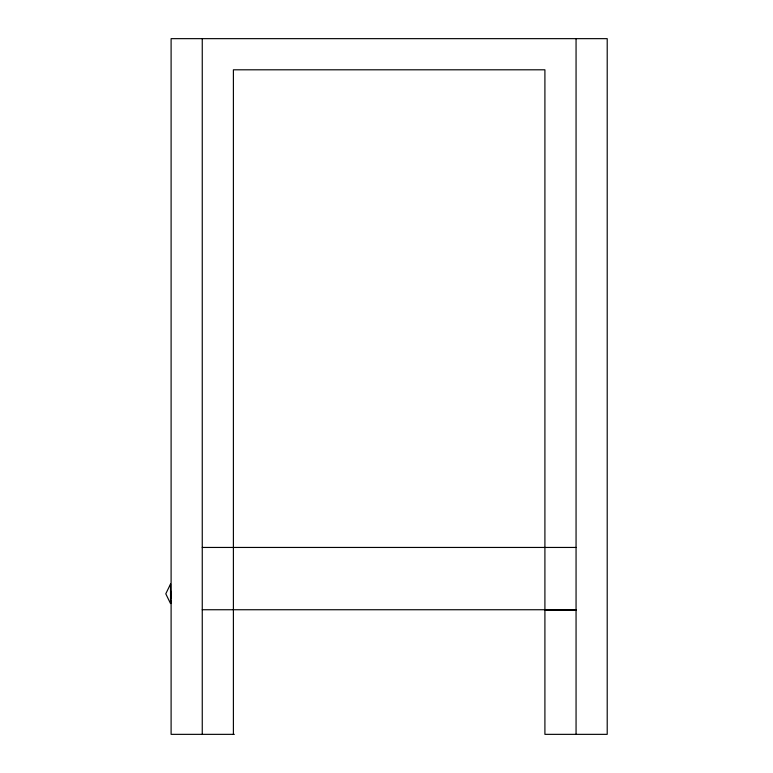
<?xml version="1.0" encoding="UTF-8"?>
<svg xmlns="http://www.w3.org/2000/svg" width="773" height="773" viewBox="0 0 773 773"><rect width="100%" height="100%" fill="white"/><g stroke="black" fill="none" stroke-linecap="round" stroke-linejoin="round"><path stroke-width="1.16" d="M202.255 547.448L576.059 547.448M202.255 609.742L576.059 609.742M544.907 610.255L576.059 610.255M234.335 734.35L171.104 734.35L171.104 38.65L607.211 38.65L607.211 734.35L544.907 734.35L544.907 69.802L233.398 69.802L233.398 734.35M576.059 38.65L576.059 734.35M202.255 38.65L202.255 734.35M170.939 591.277L170.939 598.669M170.939 600.689L170.939 603.539M170.524 584.059L165.789 593.799L170.524 603.539L170.524 584.059"/></g></svg>
